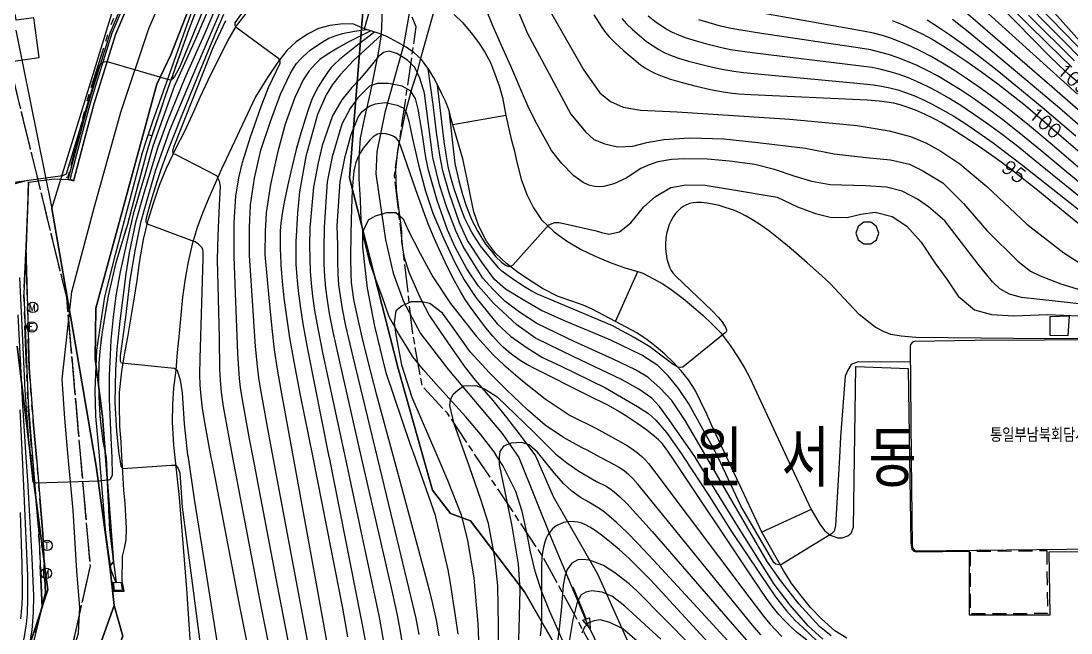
# Model space of a CAD drawing. Header units: feet. Extents: x 197796 to 199821, y 552499 to 555392.
# Drawn here: x 198758.7 to 198909.5, y 554223.3 to 554311.2 of the extents above; entities that cross this region are included whole.
import ezdxf
from ezdxf.enums import TextEntityAlignment as Align

# ---------------------------------------------------------------- set-up
doc = ezdxf.new("R2010")
doc.units = ezdxf.units.FT
doc.header["$MEASUREMENT"] = 0
for name, pattern in [('ANYANG1', [11.5, 6, -1, 1, -1.5, 1, -1]), ('ANYANG3', [3, 2, -1]), ('JEON', [12, 4, -0.5, 1, -0.5, 4, -0.5, 1, -0.5])]:
    doc.linetypes.add(name, pattern=pattern)
for name, color, linetype in [('AA200', 7, 'CONTINUOUS'), ('AAA001', 7, 'CONTINUOUS'), ('AAA004', 7, 'ANYANG3'), ('AAA008', 7, 'CONTINUOUS'), ('AAC001', 7, 'CONTINUOUS'), ('AAC006', 7, 'ANYANG1'), ('AD002', 7, 'CONTINUOUS'), ('AD0022', 1, 'CONTINUOUS'), ('ADA085', 1, 'CONTINUOUS'), ('AE0101', 7, 'CONTINUOUS'), ('AE200', 1, 'CONTINUOUS'), ('AH001', 7, 'CONTINUOUS'), ('AZ0202', 7, 'CONTINUOUS'), ('AZ0203', 7, 'CONTINUOUS'), ('AZ080', 1, 'CONTINUOUS'), ('AZ0803', 7, 'CONTINUOUS'), ('BA001', 5, 'CONTINUOUS'), ('BA002', 7, 'CONTINUOUS'), ('BA030', 5, 'CONTINUOUS'), ('CA0011', 7, 'CONTINUOUS'), ('CAA001', 7, 'CONTINUOUS'), ('CAA002', 30, 'CONTINUOUS'), ('DD001', 3, 'CONTINUOUS'), ('EA0018', 7, 'JEON'), ('EA0118', 7, 'JEON'), ('wipco_지적', 20, 'CONTINUOUS'), ('ZC002', 7, 'CONTINUOUS'), ('ZC251', 7, 'CONTINUOUS')]:
    doc.layers.add(name, color=color, linetype=linetype)
doc.styles.add('GHS', font='ROMANS', dxfattribs={"bigfont": 'NGSW.shx'})
doc.styles.add('NGSW', font='ROMANS.shx', dxfattribs={"bigfont": 'NGSW.shx'})
doc.styles.get("Standard").update_dxf_attribs({"font": 'ROMANS.shx', "bigfont": 'NGSW.shx'})

# ---------------------------------------------------------------- blocks, each defined once
blk = doc.blocks.new('BA030')
at = {"layer": 'BA030'}
blk.add_lwpolyline([(-5, -0.5), (-6.5, 0), (-5, 0.5)], close=True, dxfattribs=at)
blk.add_lwpolyline([(0, 0), (-5, 0)], dxfattribs=at)
blk = doc.blocks.new('AZ0202')
at = {"layer": 'AZ0202'}
blk.add_circle((0, 0), 0.75, dxfattribs=at)
at = {"layer": 'AZ0202', "style": 'GHS'}
blk.add_text('E', height=1, dxfattribs=at).set_placement((-0.5, -0.48))
blk = doc.blocks.new('AE200')
at = {"layer": 'AE200'}
blk.add_circle((0, 0), 0.75, dxfattribs=at)
at = {"layer": 'AE200', "style": 'GHS'}
blk.add_text('M', height=1, dxfattribs=at).set_placement((-0.58, -0.48))
blk = doc.blocks.new('AZ0203')
at = {"layer": 'AZ0203'}
blk.add_circle((0, 0), 0.75, dxfattribs=at)
at = {"layer": 'AZ0203', "style": 'GHS'}
blk.add_text('T', height=1, dxfattribs=at).set_placement((-0.36, -0.52))

msp = doc.modelspace()

# ---------------------------------------------------------------- linework, layer by layer
at = {"layer": 'AA200', "color": 255, "flags": 128}
msp.add_lwpolyline([(198773.09, 554230.48), (198771.95, 554230.5), (198772.01, 554229.44), (198773.23, 554229.49)], close=True, dxfattribs=at)
at = {"layer": 'AAA001', "color": 255, "flags": 128}
msp.add_lwpolyline([(198739.48, 554321.48), (198740.53, 554314.27), (198741.85, 554314.45), (198743.58, 554303.2), (198749.41, 554304.01), (198749.73, 554302), (198756.23, 554302.87), (198755.91, 554305.17), (198761.25, 554305.95), (198760.49, 554311.67), (198757.96, 554311.3), (198755.95, 554324.08)], close=True, dxfattribs=at)
at = {"layer": 'AAA004', "color": 255, "flags": 128}
msp.add_lwpolyline([(198905.98, 554235.12), (198906.12, 554226.05), (198895.05, 554226.02), (198895.06, 554234.99)], close=True, dxfattribs=at)
at = {"layer": 'AAA008', "color": 255, "flags": 128}
for points in [[(198909.24, 554268.77), (198906.42, 554268.71), (198906.43, 554266.04), (198909.08, 554265.99)], [(198886.53, 554248.48), (198886.67, 554235.77), (198886.75, 554235.47), (198887, 554235.19), (198887.25, 554235.05), (198926.26, 554235.5), (198926.54, 554235.68), (198926.7, 554235.91), (198926.75, 554236.12), (198926.65, 554248.47), (198926.51, 554264.76), (198926.39, 554265.06), (198926.08, 554265.34), (198925.78, 554265.44), (198925.59, 554265.45), (198895.7, 554265.29), (198887, 554265.17), (198886.7, 554265.04), (198886.44, 554264.7), (198886.37, 554264.43)]]:
    msp.add_lwpolyline(points, close=True, dxfattribs=at)
at = {"layer": 'AAC001', "color": 255, "flags": 128}
for points in [[(198770.92, 554248.5), (198770.47, 554250.82), (198770.24, 554252.7), (198770.01, 554254.57), (198769.9, 554257.18), (198769.84, 554259.35), (198769.9, 554262.08), (198770.07, 554264.2), (198770.35, 554266.48), (198770.83, 554269.44), (198771.24, 554271.71), (198771.81, 554274.22), (198772.32, 554276.48), (198773.32, 554279.87), (198773.99, 554282.02), (198774.57, 554284.21), (198775.23, 554286.73), (198776, 554289.6), (198776.66, 554292.13), (198777.18, 554293.75), (198779.46, 554300.57), (198782.8, 554310.04), (198786.17, 554318.77)], [(198772.35, 554230.5), (198771.76, 554235.29), (198771.41, 554238.13), (198770.92, 554248.5)]]:
    msp.add_lwpolyline(points, dxfattribs=at)
at = {"layer": 'AAC006', "color": 255, "flags": 128}
for points in [[(198770.92, 554248.5), (198770.47, 554250.82), (198770.24, 554252.7), (198770.01, 554254.57), (198769.9, 554257.18), (198769.84, 554259.35), (198769.9, 554262.08), (198770.07, 554264.2), (198770.35, 554266.48), (198770.83, 554269.44), (198771.24, 554271.71), (198771.81, 554274.22), (198772.32, 554276.48), (198773.32, 554279.87), (198773.99, 554282.02), (198774.57, 554284.21), (198775.23, 554286.73), (198776, 554289.6), (198776.66, 554292.13), (198777.18, 554293.75), (198779.46, 554300.57), (198782.8, 554310.04), (198786.17, 554318.77), (198789.71, 554327.94), (198793.54, 554338.03), (198796.01, 554344.85), (198797.82, 554349.93), (198798.62, 554352.16), (198799.62, 554354.43), (198800.52, 554356.33), (198801.54, 554358.27), (198802.58, 554359.95), (198803.78, 554361.68), (198804.97, 554363.36), (198806.48, 554365.56), (198807.94, 554367.7), (198808.83, 554368.9), (198809.87, 554370.23), (198811.38, 554371.98), (198813, 554373.73), (198813.18, 554373.9), (198814.46, 554375.06), (198816.1, 554376.25), (198818.02, 554377.29), (198819.96, 554377.94), (198821.88, 554378.35), (198823.81, 554378.39), (198825.96, 554378.09), (198827.89, 554377.58), (198829.99, 554376.84), (198832.13, 554375.97), (198833.98, 554375.06), (198836.21, 554373.51), (198838.05, 554371.81), (198839.36, 554370.01), (198840.46, 554367.98), (198841.41, 554366.05), (198842.4, 554363.74), (198843.25, 554361.34), (198844.32, 554358.49), (198845.27, 554356.21), (198846.2, 554354.16), (198847.69, 554351.61), (198849.08, 554349.87), (198850.81, 554348.15), (198852.06, 554346.99), (198854.51, 554345.25), (198856.68, 554344.14), (198858.24, 554343.49), (198860.56, 554342.75), (198863.4, 554342.09), (198865.01, 554341.81), (198867.4, 554341.54), (198870.6, 554341.35), (198875.41, 554342), (198878.96, 554342.48), (198882.29, 554342.57), (198885.14, 554342.25), (198888.68, 554341.37), (198891.99, 554339.44), (198896.6, 554335.88), (198900.8, 554332.53), (198905.27, 554327.56), (198907.98, 554323.79), (198911.43, 554319.96), (198914.72, 554316.71), (198917.2, 554314.51), (198920.41, 554311.81), (198923.44, 554310.08), (198927.16, 554308.94), (198930.71, 554308.6), (198932.85, 554308.7)], [(198759.61, 554288.29), (198756.16, 554287.36), (198721.04, 554303.15), (198719.6, 554304.78), (198718.86, 554306.98), (198718.87, 554308.94), (198719.72, 554311.86), (198720.89, 554314.28), (198722.98, 554317.36), (198725.12, 554319.84), (198727.47, 554322.19), (198730.48, 554325.07), (198733.09, 554327.23), (198736.17, 554329.71), (198738.29, 554331.02), (198741.55, 554332.51), (198744.22, 554333.75), (198746.99, 554335.18), (198750.29, 554337.1), (198753.05, 554338.81), (198756.27, 554340.94), (198759.02, 554342.64), (198762.05, 554344.53), (198764.64, 554345.84), (198767.31, 554347.1), (198769.48, 554348.03), (198771.62, 554348.52), (198773.6, 554348.48), (198776.45, 554348.13), (198785.41, 554346.79), (198779.85, 554331.75), (198775.3, 554319.67), (198771.4, 554310.24), (198768.05, 554299.48), (198765.35, 554288.69), (198763.69, 554288.76)], [(198761.69, 554226.98), (198761.23, 554237.47), (198760.3, 554248.5), (198759.67, 554256.36), (198759.04, 554272.04), (198759.42, 554278.81), (198759.74, 554288.08)], [(198713.81, 554121.17), (198714.18, 554121.65), (198717.92, 554128.03), (198720.66, 554132.95), (198732.54, 554154.23), (198740.59, 554169.13), (198747.13, 554181.05), (198750.78, 554189.32), (198753.13, 554195.73), (198756.08, 554205.12), (198759.21, 554216.92), (198762.15, 554229.09), (198761.78, 554237.5), (198760.89, 554248.5), (198760.41, 554253.66), (198759.81, 554261.39), (198759.39, 554278.2)], [(198772.35, 554230.5), (198771.76, 554235.29), (198771.41, 554238.13), (198770.92, 554248.5)]]:
    msp.add_lwpolyline(points, dxfattribs=at)
at = {"layer": 'AD002', "color": 255, "flags": 128}
msp.add_lwpolyline([(198755.71, 554191.01), (198760.49, 554202.7), (198763.95, 554213.06), (198766.91, 554223.31), (198767.12, 554226.94), (198766.68, 554232.15), (198766.17, 554240.92), (198765.43, 554248.53), (198764.94, 554254.08), (198764.57, 554259.74), (198765.94, 554272.29), (198769.16, 554284.35), (198772.99, 554298.09), (198777.03, 554310.12), (198778.84, 554314.35)], dxfattribs=at)
at = {"layer": 'AD0022', "color": 255, "flags": 128}
for points in [[(198771.92, 554229.26), (198771.83, 554230.55), (198772.31, 554230.54), (198771.87, 554231.53), (198771.61, 554232.33), (198771.16, 554235.21), (198770.81, 554238.07), (198769.9, 554249.28), (198769.42, 554254.43), (198769.42, 554254.5), (198769.29, 554258.09), (198769.56, 554263.92), (198770.71, 554271.57), (198772.21, 554277.66), (198776.09, 554292.3), (198776.61, 554293.94), (198777.54, 554296.67), (198782.51, 554310.68), (198790.88, 554333.39)], [(198756.13, 554205.1), (198759.26, 554216.91), (198762.2, 554229.08), (198761.83, 554237.51), (198760.94, 554248.5), (198760.46, 554253.67), (198759.86, 554261.39), (198759.42, 554278.81), (198759.79, 554288.04), (198763.44, 554288.54), (198765.5, 554288.43), (198766.22, 554288.22), (198767.87, 554294.47), (198769.15, 554299.31), (198772.26, 554309.3), (198775.86, 554317.75)]]:
    msp.add_lwpolyline(points, dxfattribs=at)
at = {"layer": 'ADA085', "color": 255}
for points in [[(198771.92, 554229.26), (198773.46, 554229.29), (198773.18, 554230.72), (198773.25, 554234.3), (198773.52, 554235.46), (198773.77, 554236.66), (198773.83, 554238.35), (198773.6, 554241.85), (198773.44, 554243.8), (198773.28, 554246.39), (198773.16, 554248.61), (198773.03, 554250.74), (198772.83, 554252.94), (198772.78, 554256.11), (198772.82, 554257.84), (198773.15, 554260.87), (198773.51, 554263.23), (198774.02, 554265.77), (198774.47, 554268.67), (198774.92, 554271.21), (198775.35, 554273.92), (198775.68, 554276.51), (198776.26, 554279.79), (198776.94, 554282.57), (198777.69, 554285.05), (198778.53, 554287.6), (198779.57, 554290.04), (198780.91, 554292.87), (198782.17, 554295.38), (198783.29, 554297.78), (198784.41, 554300.26), (198785.56, 554302.68), (198786.88, 554305.45), (198788.35, 554308.35), (198789.6, 554310.53), (198791.2, 554312.51)], [(198820.87, 554312.12), (198822.12, 554310.93), (198823.51, 554309.28), (198824.46, 554307.97), (198825.29, 554306.71), (198826.07, 554305.26), (198826.68, 554303.72), (198827.35, 554301.89), (198827.82, 554300.21), (198828.31, 554297.64), (198829.07, 554294.24), (198829.48, 554292.69), (198829.86, 554290.91), (198830.51, 554288.48), (198831.3, 554286.28), (198832.25, 554284.34), (198833.43, 554282.64), (198835.22, 554280.91), (198837.02, 554279.62), (198839.02, 554278.43), (198841.11, 554277.42), (198843.29, 554276.51), (198845.37, 554275.73), (198847.24, 554275.22), (198847.98, 554274.95), (198849.51, 554274.17), (198850.83, 554273.43), (198852.06, 554272.6), (198853.79, 554271.34), (198855.27, 554270.07), (198856.63, 554268.91), (198857.86, 554267.76), (198859.15, 554266.43), (198860.57, 554264.52), (198861.69, 554262.84), (198862.59, 554261.39), (198863.35, 554259.93), (198868.66, 554248.48), (198872.13, 554240.99), (198873.41, 554238.9), (198874.08, 554237.97), (198874.89, 554237.31), (198875.99, 554236.94), (198876.59, 554236.93), (198877.43, 554237.21), (198877.9, 554237.6), (198878.24, 554238.49), (198878.39, 554248.48), (198878.58, 554261.54), (198886.1, 554261.28), (198886.29, 554248.48), (198886.47, 554236.16), (198886.63, 554235.29), (198886.91, 554235.01), (198887.22, 554234.93), (198894.84, 554235.03), (198894.84, 554225.86), (198906.47, 554225.87), (198906.33, 554234.93), (198932.85, 554235.19)]]:
    msp.add_lwpolyline(points, dxfattribs=at)
at = {"layer": 'ADA085', "color": 255, "flags": 128}
msp.add_lwpolyline([(198877.28, 554222.51), (198875.57, 554223.56), (198873.62, 554225.32), (198872.06, 554226.92), (198870.71, 554228.62), (198869.39, 554230.32), (198868.19, 554232.27), (198865.07, 554237.75), (198860.02, 554248.48), (198858.45, 554251.82), (198857.82, 554253.2), (198857.15, 554254.72), (198856.27, 554256.58), (198855.51, 554258.18), (198854.51, 554259.62), (198853.49, 554260.94), (198852.39, 554262.14), (198851.13, 554263.31), (198849.91, 554264.4), (198848.61, 554265.37), (198847.12, 554266.41), (198844.06, 554268.01), (198840.59, 554269.86), (198839.38, 554270.35), (198837.76, 554270.96), (198835.81, 554271.64), (198833.54, 554272.75), (198831.95, 554273.83), (198830.1, 554275.03), (198828.4, 554276.38), (198826.81, 554277.86), (198825.54, 554279.58), (198824.42, 554281.71), (198823.69, 554283.78), (198823.28, 554285.82), (198822.8, 554288.22), (198822.14, 554291.42), (198820.7, 554296.27), (198820.39, 554297.3), (198820.14, 554298.32), (198819.65, 554299.67), (198819.11, 554300.76), (198818.56, 554301.86), (198817.96, 554303.05), (198817.24, 554304.24), (198816.2, 554305.66), (198815.14, 554306.61), (198813.99, 554307.45), (198812.79, 554308.12), (198811.19, 554308.96), (198809.97, 554309.44), (198809.03, 554309.76), (198807.98, 554310.06), (198806.31, 554310.8), (198804.57, 554310.76), (198803.01, 554310.56), (198801.4, 554310.13), (198799.79, 554309.3), (198798.17, 554308.21), (198796.82, 554306.94), (198795.53, 554305.28), (198794.04, 554303.08), (198792.33, 554300.29), (198787.42, 554289.8), (198786.73, 554288.27), (198785.63, 554285.79), (198784.74, 554283.61), (198783.98, 554281.51), (198783.25, 554279.14), (198782.66, 554276.62), (198782.22, 554274.2), (198781.86, 554271.53), (198781.62, 554268.92), (198781.35, 554266.29), (198781.1, 554263.59), (198780.88, 554261.05), (198780.57, 554258.48), (198780.43, 554256.09), (198780.39, 554253.54), (198780.57, 554250.25), (198780.76, 554248.5), (198781.36, 554242.75), (198782.42, 554229.61), (198782.99, 554220.96)], dxfattribs=at)
at = {"layer": 'AE0101', "color": 255, "flags": 128}
msp.add_lwpolyline([(198820.87, 554312.12), (198822.12, 554310.93), (198823.51, 554309.28), (198824.46, 554307.97), (198825.29, 554306.71), (198826.07, 554305.26), (198826.68, 554303.72), (198827.35, 554301.89), (198827.82, 554300.21), (198828.31, 554297.64), (198820.7, 554296.27), (198820.39, 554297.3), (198820.14, 554298.32), (198819.65, 554299.67), (198819.11, 554300.76), (198818.56, 554301.86), (198817.96, 554303.05), (198817.24, 554304.24), (198816.2, 554305.66), (198815.14, 554306.61), (198813.99, 554307.45), (198812.79, 554308.12), (198811.19, 554308.96), (198809.97, 554309.44), (198809.03, 554309.76), (198807.98, 554310.06), (198810.11, 554317.61)], dxfattribs=at)
msp.add_lwpolyline([(198868.66, 554248.48), (198872.13, 554240.99), (198865.07, 554237.75), (198860.02, 554248.48), (198858.45, 554251.82), (198857.82, 554253.2), (198857.15, 554254.72), (198856.27, 554256.58), (198855.51, 554258.18), (198854.51, 554259.62), (198853.49, 554260.94), (198852.39, 554262.14), (198851.13, 554263.31), (198849.91, 554264.4), (198848.61, 554265.37), (198847.12, 554266.41), (198844.06, 554268.01), (198847.24, 554275.22), (198847.98, 554274.95), (198849.51, 554274.17), (198850.83, 554273.43), (198852.06, 554272.6), (198853.79, 554271.34), (198855.27, 554270.07), (198856.63, 554268.91), (198857.86, 554267.76), (198859.15, 554266.43), (198860.57, 554264.52), (198861.69, 554262.84), (198862.59, 554261.39), (198863.35, 554259.93)], close=True, dxfattribs=at)
at = {"layer": 'AH001', "color": 255, "flags": 128}
msp.add_lwpolyline([(198879.7, 554282.29), (198878.88, 554281.69), (198878.57, 554280.73), (198878.88, 554279.76), (198879.7, 554279.16), (198880.71, 554279.16), (198881.54, 554279.76), (198881.85, 554280.73), (198881.54, 554281.69), (198880.71, 554282.29)], close=True, dxfattribs=at)
at = {"layer": 'AZ080', "color": 255, "flags": 128}
for points in [[(198765.44, 554288.43), (198768.39, 554299.53), (198771.51, 554309.58), (198775.12, 554318.04)], [(198775.81, 554317.76), (198772.21, 554309.32), (198769.11, 554299.32), (198767.82, 554294.49), (198766.18, 554288.29)], [(198759.74, 554288.08), (198759.42, 554278.81), (198759.04, 554272.04), (198759.67, 554256.36), (198760.3, 554248.5), (198761.23, 554237.47), (198761.69, 554226.98)]]:
    msp.add_lwpolyline(points, dxfattribs=at)
at = {"layer": 'AZ0803', "color": 255, "flags": 128}
msp.add_lwpolyline([(198775.81, 554317.76), (198772.21, 554309.32), (198769.11, 554299.32), (198767.82, 554294.49), (198766.18, 554288.29), (198765.7, 554288.42), (198767.34, 554294.61), (198768.63, 554299.46), (198771.74, 554309.49), (198775.35, 554317.95)], dxfattribs=at)
at = {"layer": 'BA001', "color": 255, "flags": 128}
msp.add_lwpolyline([(198836.88, 554221.17), (198835.77, 554223.75), (198834.56, 554226.44), (198833.46, 554229.16), (198832.58, 554231.97), (198831.86, 554234.91), (198831.3, 554237.72), (198830.63, 554240.73), (198829.71, 554243.62), (198827.88, 554247.33), (198827.12, 554248.49), (198826.6, 554249.3), (198824.64, 554251.84), (198822.56, 554254.31), (198820.65, 554256.45), (198818.29, 554259.02), (198816.47, 554261.07), (198814.96, 554262.97), (198814.09, 554264.38), (198812.88, 554266.28), (198811.53, 554268.69), (198810.53, 554271.6), (198809.63, 554274.08), (198808.76, 554276.52), (198807.96, 554279.91), (198807.5, 554282.57), (198807.41, 554285.48), (198807.21, 554288.55), (198807.25, 554291.51), (198807.42, 554294.37), (198808.03, 554297.34), (198808.84, 554300.86), (198810.06, 554306.87), (198810.45, 554309.25), (198810.75, 554317.46)], dxfattribs=at)
at = {"layer": 'BA001', "color": 255}
msp.add_lwpolyline([(198818.36, 554313.96), (198816.02, 554305.82), (198815.45, 554303.55), (198814.77, 554301.53), (198813.77, 554297.8), (198813.36, 554295.64), (198812.75, 554292.6), (198812.47, 554289.8), (198812.55, 554286.92), (198813.32, 554281.02), (198813.33, 554279.5), (198813.64, 554277.4), (198814.35, 554275.09), (198816.03, 554271.35), (198817.34, 554268.85), (198818.95, 554266.45), (198820.79, 554263.8), (198822.44, 554261.42), (198823.87, 554259.6), (198826.45, 554256.66), (198828.41, 554254.23), (198830.5, 554251.52), (198832.58, 554248.71), (198835.08, 554242.89), (198841.48, 554231.79), (198848.74, 554215.5)], dxfattribs=at)
at = {"layer": 'BA002', "color": 255, "flags": 128}
for points in [[(198813.07, 554336.85), (198815.85, 554327.51), (198816.31, 554324.54), (198815.98, 554320.53), (198815.04, 554315.92), (198813.61, 554307.66), (198810.93, 554298.04), (198809.77, 554292.41), (198809.64, 554289.25), (198811, 554279.77), (198812.1, 554274.98), (198813.58, 554270.91), (198816.05, 554266.3), (198820.06, 554261.06), (198827.76, 554251.94), (198830.17, 554248.49)], [(198830.17, 554248.49), (198834.87, 554236.79), (198839.99, 554224.64), (198845.97, 554212.39), (198849.73, 554206.12), (198854.06, 554200.08)]]:
    msp.add_lwpolyline(points, dxfattribs=at)
at = {"layer": 'CAA001', "color": 255, "flags": 128}
for points, elevation in [([(198911.34, 554301.63), (198909.23, 554303.45), (198907.76, 554304.81), (198906.36, 554306.19), (198896.81, 554315.95)], 105), ([(198911.57, 554307.4), (198905.48, 554314.23)], 110), ([(198791.99, 554217.52), (198790.01, 554227.59), (198786.09, 554247.91), (198785.98, 554248.5), (198785.05, 554253.52), (198784.73, 554255.58), (198784.53, 554257.29), (198784.41, 554258.89), (198784.35, 554260.41), (198784.38, 554262.7), (198784.83, 554277.07), (198784.84, 554278.06), (198784.78, 554278.39), (198784.67, 554278.62), (198784.46, 554278.87), (198784.14, 554279.14), (198783.65, 554279.45), (198783.24, 554279.6), (198776.83, 554282), (198776.69, 554282.15), (198776.63, 554282.39), (198776.62, 554282.6), (198776.67, 554282.94), (198776.92, 554283.83), (198777.5, 554285.83), (198778.26, 554288.27), (198779.04, 554290.58), (198779.98, 554293.11), (198781.61, 554297.24), (198784.2, 554303.63), (198786.47, 554309.09), (198787.81, 554312.19)], 95), ([(198840.94, 554312.07), (198842.02, 554310.38), (198842.62, 554309.53), (198843.13, 554308.93), (198843.94, 554308.13), (198845.25, 554306.93), (198846.66, 554305.71), (198847.64, 554304.92), (198848.35, 554304.42), (198849.03, 554304.02), (198849.81, 554303.64), (198850.74, 554303.26), (198851.96, 554302.86), (198853.6, 554302.38), (198855.63, 554301.85), (198857.71, 554301.38), (198859.51, 554301.02), (198860.86, 554300.81), (198861.73, 554300.73), (198863.49, 554300.63), (198880.19, 554299.87), (198881.92, 554299.75), (198883.03, 554299.6), (198883.98, 554299.43), (198884.88, 554299.2), (198885.89, 554298.87), (198887.07, 554298.42), (198888.37, 554297.87), (198889.7, 554297.23), (198890.98, 554296.55), (198892.4, 554295.72), (198894.14, 554294.63), (198896.31, 554293.18), (198898.56, 554291.61), (198900.68, 554290.05), (198904.45, 554287.11), (198914.1, 554279.21)], 95), ([(198883.81, 554311.26), (198885.22, 554310.69), (198886.67, 554310.05), (198888.09, 554309.35), (198889.51, 554308.58), (198891.01, 554307.7), (198892.65, 554306.65), (198894.51, 554305.4), (198896.6, 554303.92), (198898.95, 554302.16), (198902.93, 554299.08), (198913.52, 554289.98)], 100), ([(198809.43, 554309.62), (198807.04, 554307.76), (198804.4, 554305.67), (198803.67, 554305.02), (198803.2, 554304.51), (198802.67, 554303.8), (198801.99, 554302.8), (198801.34, 554301.74), (198800.86, 554300.85), (198800.45, 554299.94), (198799.99, 554298.73), (198799.45, 554297.12), (198798.84, 554295.09), (198798.19, 554292.72), (198797.56, 554290.17), (198796.99, 554287.65), (198796.52, 554285.39), (198796.19, 554283.53), (198795.99, 554282.14), (198795.9, 554281.06), (198795.86, 554279.87), (198795.89, 554278.19), (198795.91, 554277.81), (198796, 554276.08), (198796.17, 554273.83), (198796.42, 554271.39), (198796.77, 554268.7), (198797.24, 554265.66), (198797.84, 554262.22), (198798.71, 554257.7), (198800.55, 554248.49), (198803.8, 554232.21), (198804.83, 554226.85), (198805.54, 554222.72)], 90), ([(198925.27, 554265.71), (198905.79, 554265.54), (198887.17, 554265.71), (198885.09, 554265.94), (198883.59, 554266.17), (198882.55, 554266.58), (198881.33, 554267.21), (198879.05, 554269.04), (198875.5, 554272.81), (198874.87, 554273.48), (198873.69, 554274.59), (198871.59, 554276.46), (198869.27, 554278.46), (198867.44, 554279.97), (198866.01, 554281.08), (198864.79, 554281.95), (198863.73, 554282.65), (198862.81, 554283.18), (198861.98, 554283.6), (198861.03, 554284), (198859.96, 554284.37), (198858.93, 554284.68), (198858, 554284.9), (198857.17, 554285.04), (198856.41, 554285.1), (198855.74, 554285.11), (198855.18, 554285.06), (198854.69, 554284.96), (198854.26, 554284.8), (198853.85, 554284.58), (198853.44, 554284.29), (198853.05, 554283.94), (198852.67, 554283.52), (198852.34, 554283.06), (198852.04, 554282.54), (198851.77, 554281.94), (198851.55, 554281.29), (198851.38, 554280.63), (198851.28, 554279.95), (198851.23, 554279.23), (198851.24, 554278.48), (198851.31, 554277.74), (198851.44, 554277.04), (198851.6, 554276.4), (198851.81, 554275.83), (198852.04, 554275.36), (198852.29, 554275), (198852.7, 554274.56), (198857.92, 554269.55), (198858.86, 554268.6), (198859.32, 554268.04), (198859.68, 554267.51), (198859.89, 554267.11), (198859.98, 554266.83), (198860, 554266.65), (198859.95, 554266.52), (198859.79, 554266.38), (198853.74, 554261.46), (198853.33, 554261.4), (198853.04, 554261.46), (198852.31, 554261.84), (198848.96, 554264.39), (198846.75, 554265.73), (198843.8, 554267.31), (198843.74, 554267.33), (198836.73, 554270.3), (198832.84, 554271.96), (198831.92, 554272.41), (198830.96, 554272.99), (198829.6, 554273.9), (198828.42, 554274.73), (198827.74, 554275.27), (198827.24, 554275.75), (198826.55, 554276.53), (198825.59, 554277.7), (198824.68, 554278.89), (198824.01, 554279.86), (198823.45, 554280.77), (198822.93, 554281.75), (198822.42, 554282.83), (198821.91, 554284.08), (198821.39, 554285.55), (198820.84, 554287.25), (198820.37, 554288.9), (198820.03, 554290.31), (198819.75, 554291.74), (198819.45, 554293.9), (198818.5, 554301.98)], 90), ([(198871.53, 554222.23), (198870.2, 554223.29), (198869.18, 554224.19), (198868.32, 554225.04), (198867.51, 554225.92), (198866.72, 554226.88), (198865.85, 554228.06), (198863.55, 554231.46), (198852.21, 554248.49), (198852.2, 554248.5), (198851.25, 554249.89), (198850.75, 554250.49), (198850.24, 554251.02), (198849.57, 554251.6), (198848.55, 554252.39), (198847.1, 554253.42), (198845.53, 554254.48), (198844.28, 554255.26), (198843.04, 554255.95), (198839.95, 554257.51), (198832.42, 554261.28), (198831.33, 554261.86), (198830.37, 554262.44), (198829.48, 554263.04), (198828.67, 554263.66), (198827.93, 554264.32), (198827.22, 554265.02), (198826.43, 554265.9), (198825.42, 554267.12), (198824.25, 554268.64), (198823.2, 554270.07), (198822.45, 554271.19), (198821.77, 554272.34), (198820.93, 554273.87), (198819.92, 554275.85), (198818.94, 554277.9), (198818.01, 554279.99), (198817.15, 554282.04), (198816.4, 554284), (198815.36, 554286.96), (198813.28, 554293.03), (198813.03, 554293.66), (198812.81, 554294.05), (198812.57, 554294.34), (198812.32, 554294.56), (198812.01, 554294.72), (198811.6, 554294.86), (198811.07, 554294.97), (198810.55, 554295.03), (198810.16, 554295.01), (198809.86, 554294.95), (198809.6, 554294.81), (198809.25, 554294.54), (198808.77, 554294.08), (198808.26, 554293.5), (198807.82, 554292.91), (198807.43, 554292.29), (198807.06, 554291.57), (198806.77, 554290.88), (198806.59, 554290.3), (198806.46, 554289.64), (198806.35, 554288.6), (198806.23, 554286.91), (198806.13, 554284.28), (198806.04, 554280.65), (198806, 554277.14), (198806.02, 554274.87), (198806.08, 554273.61), (198806.2, 554272.57), (198806.43, 554271.18), (198806.88, 554268.99), (198807.61, 554265.76), (198808.5, 554262.08), (198809.66, 554257.64), (198812.15, 554248.49), (198814.76, 554238.89), (198817.1, 554230.18), (198817.77, 554227.45), (198818.28, 554225.1), (198818.69, 554222.88)], 85), ([(198758.54, 554240.58), (198758.79, 554233.09), (198758.84, 554230.07), (198758.81, 554228.31), (198758.72, 554226.83), (198758.56, 554225.28)], 95), ([(198860.71, 554218.25), (198852.39, 554227.29), (198849.1, 554230.85), (198847.45, 554232.55), (198845.99, 554233.96), (198844.58, 554235.24), (198843.2, 554236.42), (198842.06, 554237.32), (198841.14, 554237.98), (198840.38, 554238.46), (198839.75, 554238.8), (198839.19, 554239.03), (198838.66, 554239.18), (198838.14, 554239.26), (198837.63, 554239.27), (198837.12, 554239.23), (198836.63, 554239.13), (198836.17, 554238.97), (198835.73, 554238.76), (198835.33, 554238.5), (198834.96, 554238.19), (198834.64, 554237.82), (198834.35, 554237.39), (198834.1, 554236.89), (198833.88, 554236.3), (198833.69, 554235.62), (198833.56, 554234.87), (198833.47, 554234.05), (198833.44, 554233.03), (198833.4, 554225.26), (198833.36, 554224.17), (198833.24, 554222.86)], 80)]:
    msp.add_lwpolyline(points, dxfattribs=dict(at, elevation=elevation))
at = {"layer": 'CAA002', "color": 255}
for points, elevation in [([(198788.22, 554321.16), (198781.4, 554304.51), (198780.68, 554303.21), (198780.39, 554302.84), (198780.1, 554302.72), (198771.21, 554305.28), (198770.68, 554305.33), (198770.2, 554305.2), (198769.88, 554304.77), (198769.31, 554302.95), (198765.15, 554289.2), (198764.61, 554288.94), (198756.67, 554287.86)], 99), ([(198828.46, 554316.49), (198831.43, 554309.42), (198837.63, 554297.83), (198839.72, 554295.3), (198840.94, 554294.16), (198842.51, 554293.55), (198844.34, 554293.12), (198846.53, 554293.21), (198848.53, 554293.73), (198850.98, 554294.16), (198854.73, 554294.43), (198859.61, 554294.25), (198864.5, 554293.73), (198871.35, 554292.91), (198875.45, 554292.12), (198880.07, 554291.6), (198883.56, 554291.25), (198886.27, 554290.64), (198888.19, 554289.68), (198891.07, 554287.94), (198894.03, 554284.97), (198897.37, 554281.12), (198901.82, 554276.67), (198903.65, 554275.27), (198905.05, 554274.58), (198908.02, 554273.44), (198913.95, 554271.61)], 93), ([(198797.83, 554217.98), (198795.49, 554230.07), (198791.99, 554248.5), (198791.49, 554251.16), (198790.47, 554256.79), (198790.2, 554258.52), (198790.05, 554259.82), (198789.93, 554261.23), (198789.81, 554263.49), (198789.46, 554272.1), (198789.26, 554277.37), (198789.25, 554282.32), (198789.53, 554286.04), (198789.93, 554288.68), (198790.49, 554290.88), (198791.61, 554294.54), (198793.15, 554298.94), (198794.2, 554301.64), (198795.86, 554305.13), (198795.86, 554305.46), (198795.69, 554305.75), (198789.57, 554310.25), (198789.44, 554310.55), (198789.44, 554310.95), (198792.67, 554315.6)], 93), ([(198787.44, 554218.12), (198785.23, 554232.04), (198783.59, 554242.49), (198782.69, 554248.5), (198782.64, 554248.83), (198782.13, 554253.31), (198781.86, 554257.78), (198781.56, 554259.58), (198781.14, 554260.94), (198780.71, 554261.26), (198773.07, 554262.02), (198772.93, 554262.34), (198772.93, 554263.1), (198773.65, 554268.26), (198774.34, 554273.96), (198775.05, 554278.19), (198775.89, 554282.26), (198776.46, 554284.32), (198777.96, 554289.68), (198780.03, 554295.51), (198783.23, 554303.12), (198787.37, 554312.71)], 96), ([(198923.76, 554278.85), (198906.49, 554293.63), (198903.52, 554296.12), (198901.06, 554298.09), (198898.77, 554299.86), (198896.62, 554301.44), (198894.61, 554302.85), (198892.74, 554304.09), (198891.01, 554305.16), (198889.4, 554306.08), (198887.89, 554306.88), (198886.44, 554307.57), (198885.04, 554308.16), (198883.69, 554308.67), (198882.4, 554309.1), (198881.1, 554309.45), (198879.62, 554309.75), (198864.52, 554312.44)], 99), ([(198844.95, 554311.54), (198845.65, 554310.79), (198846.48, 554309.99), (198847.48, 554309.12), (198848.51, 554308.28), (198849.44, 554307.61), (198850.25, 554307.09), (198851.04, 554306.68), (198851.96, 554306.29), (198853.11, 554305.88), (198854.55, 554305.44), (198856.24, 554304.98), (198857.98, 554304.56), (198859.59, 554304.22), (198861.05, 554303.98), (198862.43, 554303.82), (198878.25, 554302.31), (198881.11, 554302.01), (198882.25, 554301.85), (198883.44, 554301.6), (198884.58, 554301.3), (198885.7, 554300.94), (198886.89, 554300.49), (198888.18, 554299.93), (198889.55, 554299.26), (198891.03, 554298.46), (198892.63, 554297.52), (198894.36, 554296.42), (198896.25, 554295.15), (198898.31, 554293.69), (198899.93, 554292.47), (198902.34, 554290.61), (198915.72, 554280.03)], 96), ([(198864.9, 554223), (198863.73, 554224.39), (198850.41, 554240.79), (198847.24, 554244.66), (198846.53, 554245.46), (198845.96, 554245.99), (198845.33, 554246.51), (198844.57, 554247.03), (198843.91, 554247.42), (198841.9, 554248.49), (198839.97, 554249.52), (198839.25, 554249.89), (198836.6, 554251.37), (198833.94, 554253.11), (198831.39, 554255.31), (198828.37, 554258.21), (198825.94, 554260.64), (198823.15, 554263.65), (198820.72, 554267.13), (198819.21, 554269.21), (198817.36, 554270.6), (198816.2, 554270.84), (198814.69, 554270.84), (198813.42, 554270.26), (198812.49, 554269.56), (198812.26, 554267.82), (198812.49, 554266.09), (198813.3, 554261.8), (198814.81, 554257.17), (198818.51, 554248.49), (198819.91, 554245.23), (198821.88, 554240.25), (198822.81, 554236.54), (198823.71, 554231.19), (198823.91, 554228.96), (198824.25, 554224.61), (198824.39, 554222.21)], 83), ([(198758.49, 554255.32), (198758.81, 554248.5), (198759.01, 554244.42), (198759.31, 554237.89), (198759.61, 554231.47), (198759.61, 554228.18), (198759.53, 554226.01), (198759.38, 554224.59), (198759.12, 554222.78), (198758.11, 554217.73)], 96)]:
    msp.add_lwpolyline(points, dxfattribs=dict(at, elevation=elevation))
at = {"layer": 'CAA002', "color": 255, "flags": 128}
for points, elevation in [([(198909.6, 554304.57), (198906.15, 554307.94), (198893.9, 554320.03)], 106), ([(198911.76, 554304.95), (198907.42, 554309.33), (198896.86, 554320.02)], 108), ([(198912.36, 554305.56), (198908.33, 554309.7), (198897.94, 554320.44)], 109), ([(198788.46, 554317.52), (198785.12, 554309.55), (198782.14, 554302.89), (198779.73, 554297.01), (198778.31, 554293.05), (198776.32, 554286.48), (198775.12, 554282.23), (198774.19, 554277.91), (198773.7, 554274.87), (198772.85, 554268.07), (198772.42, 554264.03), (198772.21, 554261.06), (198772.14, 554256.38), (198772.35, 554252.27), (198772.7, 554248.98), (198772.78, 554248.5), (198772.99, 554247.24), (198773.28, 554246.91), (198780.27, 554247.37), (198780.89, 554247.37), (198781.22, 554246.91), (198781.47, 554246.29), (198781.8, 554241.33), (198783.16, 554231.19), (198784.5, 554220.9)], 97), ([(198786.97, 554316.18), (198783.71, 554308.6), (198780.66, 554301.8), (198777.6, 554293.23), (198776.47, 554289.26), (198774.76, 554283.46), (198773.84, 554279.49), (198772.92, 554275.16), (198772.28, 554271.69), (198771.91, 554268.71), (198771.58, 554265.34), (198771.46, 554263.23), (198771.32, 554260.29), (198771.31, 554256.82), (198771.58, 554251.33), (198771.68, 554248.5), (198771.77, 554245.89), (198771.4, 554245.28), (198769.9, 554245.09), (198760.89, 554244.79), (198760.4, 554244.95), (198760.02, 554248.5), (198759.84, 554250.27), (198759.24, 554258.15), (198758.84, 554267.38), (198758.51, 554274.36)], 98), ([(198910.42, 554300.71), (198906.5, 554304.24), (198893.11, 554316.37)], 104), ([(198913.21, 554270.29), (198907.65, 554270.88), (198902.38, 554271.46), (198900.62, 554271.95), (198899.26, 554272.73), (198898.18, 554273.7), (198896.13, 554276.24), (198891.35, 554282.48), (198889.01, 554284.52), (198887.45, 554285.6), (198885.21, 554286.76), (198882.97, 554287.35), (198879.94, 554287.54), (198874.87, 554287.64), (198872.24, 554288.13), (198869.7, 554288.91), (198866.87, 554289.88), (198864.04, 554290.57), (198860.43, 554291.05), (198857.24, 554291.35), (198853.99, 554291.4), (198852.1, 554291.28), (198850.13, 554290.95), (198848.89, 554290.53), (198847.71, 554289.99), (198845.57, 554288.64), (198843.81, 554287.81), (198842.36, 554287.4), (198841.25, 554287.39), (198840.21, 554287.63), (198839.39, 554288.01), (198838.08, 554288.94), (198836.34, 554290.72), (198834.84, 554292.6), (198832.77, 554296.45), (198831.69, 554298.5), (198830.96, 554300.13), (198829.03, 554304.72), (198827.86, 554307.23), (198826.42, 554310.53), (198825.41, 554313)], 92), ([(198834.73, 554312.54), (198839.48, 554304.12), (198841.82, 554300.88), (198843.32, 554299.63), (198845.15, 554298.8), (198847.65, 554298.38), (198852.9, 554298.13), (198860.98, 554297.63), (198869.1, 554297.1), (198878.77, 554296.18), (198883.35, 554295.43), (198886.43, 554294.6), (198888.6, 554293.68), (198890.77, 554292.52), (198893.52, 554290.68), (198897.37, 554287.41), (198903.12, 554281.99), (198908.46, 554277.91), (198911.79, 554275.75)], 94), ([(198963.56, 554293.63), (198960.73, 554291.03), (198954.45, 554283.8), (198951.34, 554281.11), (198949.24, 554280.1), (198947.15, 554279.76), (198943.32, 554279.87), (198935.48, 554279.93), (198932.85, 554279.57), (198932.47, 554279.6), (198932.2, 554279.66), (198931.73, 554279.78), (198931.2, 554280.05), (198930.42, 554280.63), (198928.94, 554281.9), (198922.25, 554288.18), (198906.73, 554301.76), (198894, 554312.76)], 103), ([(198909.99, 554305.46), (198903.39, 554312.02)], 107), ([(198795.24, 554216.62), (198793.22, 554226.86), (198790.36, 554241.7), (198789.07, 554248.5), (198788.44, 554251.88), (198787.75, 554255.81), (198787.46, 554257.87), (198787.31, 554259.59), (198787.23, 554261.12), (198787.15, 554265.66), (198786.87, 554276.88), (198786.98, 554280.36), (198787.19, 554284.74), (198787.3, 554287.41), (198787.19, 554288.21), (198786.77, 554288.96), (198780.83, 554292.01), (198780.56, 554292.06), (198780.45, 554292.54), (198780.67, 554293.24), (198784.8, 554303.76), (198786.28, 554307.39), (198788.06, 554311.25)], 94), ([(198923.48, 554275.57), (198904.05, 554291.37), (198901.82, 554293.17), (198899.57, 554294.89), (198897.46, 554296.45), (198895.49, 554297.83), (198893.64, 554299.06), (198891.92, 554300.12), (198890.34, 554301.03), (198888.85, 554301.81), (198887.45, 554302.47), (198886.11, 554303.03), (198884.79, 554303.51), (198883.49, 554303.91), (198882.21, 554304.24), (198880.92, 554304.5), (198879.35, 554304.72), (198863.68, 554306.63), (198861.58, 554306.91), (198860.57, 554307.08), (198859.08, 554307.4), (198857.36, 554307.82), (198855.68, 554308.29), (198854.26, 554308.73), (198853.13, 554309.15), (198852.22, 554309.55), (198851.42, 554309.98), (198850.61, 554310.5), (198849.71, 554311.15), (198848.76, 554311.91)], 97), ([(198922.86, 554277.84), (198905.15, 554292.6), (198902.03, 554295.15), (198899.67, 554296.99), (198897.47, 554298.62), (198895.45, 554300.05), (198893.6, 554301.29), (198891.88, 554302.37), (198890.3, 554303.3), (198888.81, 554304.1), (198887.38, 554304.79), (198886, 554305.39), (198884.63, 554305.92), (198883.28, 554306.37), (198881.98, 554306.74), (198880.7, 554307.04), (198879.18, 554307.29), (198865.01, 554309.4), (198861.74, 554309.91), (198860.66, 554310.12), (198859.13, 554310.48), (198857.52, 554310.92), (198856.02, 554311.38)], 98), ([(198910.15, 554294.65), (198905.33, 554298.78), (198901.86, 554301.67), (198898.88, 554304.07), (198896.29, 554306.09), (198894.02, 554307.78), (198892.03, 554309.2), (198890.29, 554310.36), (198888.8, 554311.3)], 101), ([(198964.97, 554292.39), (198963.9, 554291.87), (198958.7, 554286.94), (198953.49, 554280.6), (198951.81, 554279.42), (198949.84, 554278.7), (198947.99, 554278.47), (198932.84, 554277.36), (198932.12, 554277.42), (198931.69, 554277.56), (198931.06, 554277.96), (198930.45, 554278.42), (198927.23, 554281.36), (198920.75, 554287.4), (198907.8, 554298.66), (198901.81, 554303.76), (198897.69, 554307.2), (198894.69, 554309.64), (198892.44, 554311.4)], 102), ([(198804.12, 554199.22), (198794.88, 554248.5), (198794.35, 554251.31), (198793.15, 554257.91), (198792.82, 554259.92), (198792.62, 554261.61), (198792.36, 554264.45), (198792, 554269.58), (198791.48, 554277.51), (198791.48, 554281.55), (198791.63, 554284.81), (198792.18, 554288.62), (198793.11, 554292.66), (198794.51, 554296.78), (198795.91, 554300.67), (198797.31, 554303.62), (198797.8, 554304.43), (198798.25, 554305.1), (198798.73, 554305.68), (198799.18, 554306.11), (198800.18, 554307.01), (198801.8, 554308.1), (198802.86, 554308.73), (198803.92, 554309.14), (198804.83, 554309.41), (198806.58, 554309.72), (198808.29, 554309.97)], 92), ([(198808.89, 554309.8), (198805.63, 554308.16), (198804.1, 554307.32), (198802.65, 554306.38), (198801.59, 554305.66), (198800.89, 554305), (198800.07, 554304.06), (198799.18, 554302.77), (198798.01, 554300.2), (198796.61, 554296.39), (198795.52, 554292.27), (198794.51, 554287.69), (198793.89, 554283.64), (198793.73, 554281), (198793.7, 554277.66), (198794.25, 554271.44), (198794.67, 554267.04), (198795.03, 554263.97), (198795.43, 554261.19), (198795.96, 554258.16), (198797.73, 554248.5), (198801.05, 554230.35), (198803.4, 554217.34)], 91), ([(198810.48, 554309.24), (198808.07, 554307.06), (198806.45, 554305.57), (198804.5, 554303.49), (198803.4, 554302.07), (198802.5, 554300.58), (198801.26, 554297.79), (198799.58, 554291.71), (198798.67, 554286.65), (198798.35, 554283.61), (198798.13, 554279.48), (198798.11, 554277.98), (198798.15, 554276.26), (198798.27, 554274.45), (198798.46, 554272.45), (198798.73, 554270.27), (198799.13, 554267.71), (198799.81, 554264.03), (198802.83, 554248.82), (198802.9, 554248.49), (198807.49, 554225.46), (198808.08, 554222.2)], 89), ([(198875.03, 554222.88), (198873.36, 554224.22), (198870.4, 554227.46), (198867.78, 554230.75), (198865.81, 554233.52), (198858.87, 554245.52), (198857.15, 554248.48), (198854.05, 554253.82), (198852.14, 554256.68), (198850.48, 554258.46), (198848.69, 554260.01), (198846.9, 554261.08), (198843.69, 554262.63), (198838.09, 554265.13), (198832.73, 554267.75), (198830.24, 554269.35), (198828.15, 554270.96), (198826.45, 554272.65), (198825, 554274.26), (198824.03, 554275.8), (198822.18, 554278.78), (198821.13, 554281.04), (198819.84, 554284.42), (198818.79, 554287.65), (198817.82, 554291.6), (198816.61, 554300.83), (198815.92, 554303.01), (198815.24, 554304.52), (198814.19, 554305.59), (198812.65, 554306.54), (198811.54, 554306.86), (198810.72, 554306.69), (198809.97, 554306.05), (198808.35, 554304.02), (198807.25, 554302.73), (198806.19, 554301.63), (198804.76, 554299.88), (198803.38, 554297.58), (198801.93, 554293.29), (198801.32, 554290.8), (198800.66, 554287.31), (198800.16, 554281.49), (198800.11, 554278.94), (198800.13, 554277.12), (198800.2, 554275.28), (198800.33, 554273.49), (198800.53, 554271.67), (198800.83, 554269.62), (198801.28, 554267.04), (198802.03, 554263.35), (198805.21, 554248.49), (198807.81, 554236.32), (198810.05, 554225.8), (198810.41, 554223.91), (198810.89, 554221.07)], 88), ([(198886.39, 554262.2), (198878.89, 554262.23), (198877.92, 554261.85), (198877.42, 554261.04), (198877.03, 554260.18), (198876.38, 554251.43), (198876.22, 554248.48), (198875.67, 554238.7), (198875.45, 554237.9), (198875.05, 554237.53), (198867.89, 554233.13), (198867.49, 554233.07), (198867.08, 554233.16), (198866.81, 554233.41), (198862.06, 554241.56), (198858.78, 554248.48), (198858.37, 554249.35), (198854.59, 554256.21), (198853.1, 554258.39), (198851.61, 554260.22), (198850.13, 554261.7), (198847.84, 554263.19), (198843.37, 554265.36), (198836.74, 554268.11), (198833.42, 554269.59), (198831.01, 554270.97), (198828.27, 554272.68), (198826.66, 554274.05), (198824.83, 554276.57), (198822.77, 554279.66), (198821.63, 554282.18), (198820.14, 554286.52), (198819.26, 554289.67), (198818.8, 554291.94), (198818.35, 554295.18), (198817.84, 554299.19), (198817.16, 554304.35)], 89), ([(198873.83, 554222.39), (198871.73, 554224.29), (198869.14, 554227.28), (198866.84, 554230.27), (198861.55, 554238.65), (198855.56, 554248.42), (198855.52, 554248.48), (198851.77, 554253.91), (198850.38, 554255.8), (198849.28, 554257), (198847.38, 554258.29), (198844.89, 554259.69), (198838.07, 554262.95), (198832.58, 554265.64), (198829.88, 554267.54), (198826.59, 554270.63), (198824.39, 554273.12), (198822.7, 554275.61), (198821, 554278.71), (198819.9, 554281.2), (198818.41, 554285.39), (198817.21, 554289.78), (198816.81, 554291.57), (198816.21, 554295.46), (198815.71, 554298.55), (198815.31, 554300.05), (198814.61, 554301.15), (198813.42, 554301.84), (198811.42, 554302.24), (198809.82, 554302.24), (198808.73, 554301.84), (198807.03, 554300.15), (198805.93, 554298.65), (198804.73, 554296.36), (198803.34, 554291.67), (198802.64, 554288.08), (198802.21, 554281.6), (198802.13, 554278.39), (198802.16, 554276.33), (198802.25, 554274.5), (198802.39, 554272.82), (198802.61, 554271.11), (198802.93, 554269.15), (198803.45, 554266.53), (198804.31, 554262.67), (198807.53, 554248.49), (198811.81, 554229.74), (198812.62, 554226.09), (198813.12, 554223.52), (198813.52, 554221.1)], 87), ([(198815.85, 554223.03), (198815.41, 554225.35), (198814.96, 554227.36), (198811.83, 554240.32), (198809.85, 554248.49), (198806.35, 554262.96), (198805.32, 554267.42), (198804.83, 554269.86), (198804.53, 554271.69), (198804.33, 554273.28), (198804.21, 554274.88), (198804.15, 554276.71), (198804.14, 554278.97), (198804.09, 554281.77), (198804.51, 554288.14), (198805.21, 554291.73), (198806.09, 554294.88), (198807.1, 554297.4), (198807.66, 554298.22), (198808.67, 554298.98), (198809.56, 554299.29), (198810.94, 554299.48), (198812.71, 554299.1), (198813.53, 554298.72), (198814.03, 554297.97), (198814.35, 554296.83), (198814.85, 554294.5), (198815.73, 554290.54), (198816.74, 554286.76), (198817.81, 554283.61), (198819.39, 554279.89), (198820.91, 554276.58), (198822.3, 554274), (198824, 554271.48), (198827.03, 554267.7), (198828.98, 554265.94), (198831.38, 554264.24), (198833.58, 554262.85), (198836.23, 554261.59), (198842.59, 554258.51), (198847.2, 554255.8), (198848.77, 554254.79), (198849.84, 554253.85), (198851.36, 554252.08), (198853.53, 554249.02), (198853.88, 554248.48), (198857.44, 554243.03), (198860.71, 554237.87), (198864.81, 554231.7), (198867.04, 554228.45), (198868.61, 554226.43), (198869.81, 554225.11), (198871.58, 554223.47), (198873.4, 554221.71)], 86), ([(198820.11, 554298.4), (198820.96, 554290.75), (198821.54, 554288.22), (198822.07, 554286.29), (198822.61, 554284.65), (198823.43, 554282.58), (198824.25, 554280.97), (198825.36, 554279.14), (198826.22, 554278.11), (198826.87, 554277.32), (198827.69, 554276.57), (198828.26, 554276.14), (198828.69, 554275.92), (198829.05, 554276), (198829.3, 554276.14), (198834.45, 554281.9), (198835.34, 554282.26), (198835.95, 554282.25), (198841.29, 554281.04), (198842.04, 554280.82), (198843.07, 554280.59), (198844.63, 554280.89), (198846.24, 554282.22), (198848.13, 554284.49), (198849.8, 554285.99), (198851.98, 554287.26), (198854.13, 554287.67), (198856.95, 554287.61), (198860.14, 554287.1), (198867.27, 554285.87), (198870.18, 554284.49), (198872.76, 554283.55), (198874.9, 554283.02), (198877.3, 554282.98), (198879.29, 554283.47), (198881.33, 554283.73), (198883.78, 554283.13), (198885.88, 554281.74), (198887.93, 554279.42), (198889.94, 554276.47), (198891.64, 554274.13), (198893.29, 554271.68), (198895.63, 554269.71), (198898.04, 554269.02), (198901.24, 554268.83), (198906.08, 554269.05), (198912.96, 554268.72)], 91), ([(198821.43, 554223.08), (198821.07, 554225.72), (198820.35, 554230.44), (198820.02, 554232.35), (198818.17, 554240.14), (198815.26, 554248.49), (198814.57, 554250.45), (198811.1, 554260.64), (198809.47, 554267.36), (198808.43, 554272.81), (198807.74, 554278.71), (198807.74, 554280.92), (198808.55, 554282.65), (198809.59, 554283.23), (198811.21, 554283.7), (198812.49, 554283.7), (198813.53, 554282.77), (198814.23, 554281.26), (198815.97, 554277.79), (198817.82, 554274.43), (198820.37, 554270.6), (198824.08, 554265.85), (198826.52, 554263.19), (198828.02, 554261.8), (198830.69, 554259.48), (198833.94, 554256.93), (198837.53, 554254.5), (198841.22, 554252.69), (198844.45, 554250.91), (198845.71, 554250.19), (198846.34, 554249.78), (198847.14, 554249.2), (198847.83, 554248.63), (198847.98, 554248.49), (198848.38, 554248.1), (198848.77, 554247.64), (198849.86, 554246.22), (198863.33, 554228.28), (198865.51, 554225.43), (198866.25, 554224.53), (198867.02, 554223.7), (198867.96, 554222.77)], 84), ([(198756.51, 554176.19), (198759.95, 554184.81), (198764.24, 554196.07), (198766.41, 554202.28), (198769.91, 554211.35), (198770.21, 554212.33), (198770.18, 554212.55), (198770.02, 554212.63), (198758.94, 554216.11), (198758.89, 554216.3), (198758.86, 554216.6), (198759.62, 554220.04), (198760.25, 554223.68), (198760.44, 554226.23), (198760.48, 554228.61), (198760.24, 554234.04), (198759.63, 554245.23), (198759.42, 554248.5), (198758.93, 554256.06), (198758.23, 554268.98)], 97), ([(198827.26, 554220.9), (198827.24, 554224.23), (198827.13, 554230.02), (198826.7, 554234.1), (198825.79, 554238.99), (198824.7, 554242.44), (198822.71, 554248.24), (198822.62, 554248.49), (198820.89, 554253.32), (198820.26, 554255.95), (198820.35, 554256.77), (198820.71, 554257.58), (198821.44, 554258.22), (198822.25, 554258.76), (198823.98, 554258.85), (198825.34, 554258.31), (198827.06, 554257.22), (198832.33, 554252.14), (198835.5, 554248.97), (198836.09, 554248.49), (198837.05, 554247.7), (198838.77, 554246.52), (198841.32, 554245.03), (198842.69, 554244.36), (198843.23, 554244.02), (198843.86, 554243.54), (198844.64, 554242.86), (198845.66, 554241.85), (198847.06, 554240.36), (198849.3, 554237.83), (198860.81, 554224.59), (198863.93, 554221.04)], 82), ([(198862.82, 554219.26), (198856.39, 554226.24), (198849.5, 554233.74), (198847.28, 554236.1), (198845.61, 554237.78), (198844.19, 554239.13), (198843.07, 554240.12), (198842.22, 554240.8), (198841.55, 554241.26), (198840.24, 554242.05), (198839.01, 554242.75), (198837.78, 554243.63), (198836.64, 554244.68), (198835.23, 554246.26), (198833.46, 554248.49), (198832.86, 554249.24), (198831.63, 554250.3), (198830.57, 554250.65), (198829.08, 554250.56), (198827.94, 554250.12), (198827.41, 554249.33), (198827.32, 554248.54), (198827.32, 554248.49), (198827.32, 554247.49), (198828.38, 554242.4), (198829.17, 554238.62), (198830.05, 554233.18), (198830.3, 554229.45), (198830.18, 554223.88), (198830.01, 554219.68)], 81), ([(198854.97, 554221.38), (198847.17, 554229.3), (198846.01, 554230.35), (198843.93, 554231.9), (198842.33, 554232.97), (198841.45, 554233.29), (198840.3, 554233.72), (198839.32, 554233.81), (198838.63, 554233.77), (198837.77, 554233.29), (198837.12, 554232.38), (198836.79, 554231.38), (198836.52, 554230.13), (198836.27, 554227.03), (198835.98, 554224.31), (198835.74, 554221.97)], 79), ([(198850.55, 554222.38), (198845.41, 554227.13), (198843.62, 554228.53), (198842.14, 554229.15), (198840.66, 554229.31), (198839.8, 554229.15), (198839.1, 554228.77), (198838.56, 554227.68), (198837.93, 554225.19), (198836.76, 554218.29)], 78), ([(198849.48, 554220.14), (198845.09, 554223.85), (198843.23, 554224.78), (198841.83, 554225.15), (198840.96, 554225.03), (198840.18, 554224.71), (198839.61, 554224.1), (198839.19, 554223.22)], 77)]:
    msp.add_lwpolyline(points, dxfattribs=dict(at, elevation=elevation))
at = {"layer": 'DD001', "color": 255, "flags": 128}
msp.add_lwpolyline([(198776.94, 554294.91), (198777.5, 554294.72)], dxfattribs=at)
at = {"layer": 'EA0018', "color": 255, "flags": 128}
for points in [[(198902.02, 553938.17), (198901.74, 553939.03), (198902.1, 553947.44), (198902.42, 553954.25), (198902.77, 553964.21), (198906.09, 553963.89), (198906.47, 553964.75), (198908.63, 553967.51), (198909.25, 553980.57), (198909.18, 553982.56), (198899.29, 553987.34), (198895.32, 554001.92), (198880.38, 554057.28), (198885.83, 554065.69), (198877.47, 554084.74), (198879.85, 554102.88), (198880.09, 554111.86), (198878.52, 554125.51), (198878.15, 554127.76), (198876.48, 554136.06), (198871.77, 554148.08), (198867.13, 554160.64), (198865.27, 554164.62), (198850.95, 554200.48), (198848.87, 554206.29), (198833.62, 554234.23), (198819.91, 554254.85), (198816.31, 554258.71), (198814.95, 554266.19), (198812.3, 554289), (198815.43, 554310.35), (198814.07, 554313.71), (198814.27, 554321), (198813.2, 554326.93), (198814.95, 554330.69), (198814.46, 554340.1), (198817.76, 554348.06), (198820.16, 554368.02), (198820.04, 554384.65), (198804.26, 554380.72)], [(198705.65, 554065.87), (198702.37, 554077.5), (198702.07, 554078.55), (198701.01, 554082.36), (198700.75, 554083.29), (198699.41, 554088.17), (198698.81, 554093.31), (198698.66, 554097.3), (198699.79, 554105.39), (198699.95, 554106.56), (198714.71, 554117.59), (198722.41, 554123.35), (198731.75, 554130.33), (198756.43, 554178.05), (198761.58, 554201.23), (198763.13, 554208.19), (198768.62, 554232.91), (198765.23, 554271.46), (198755.12, 554312.96), (198767.42, 554337.21), (198786.68, 554351.81), (198804.26, 554380.72)]]:
    msp.add_lwpolyline(points, dxfattribs=at)
at = {"layer": 'EA0118', "color": 255, "flags": 128}
msp.add_lwpolyline([(198675.13, 554027.91), (198675.41, 554029.43), (198678.53, 554046.43), (198679.58, 554047.71), (198683.94, 554053), (198699.16, 554062.02), (198702.87, 554064.22), (198705.65, 554065.87), (198702.37, 554077.5), (198702.07, 554078.55), (198701.01, 554082.36), (198700.75, 554083.29), (198699.41, 554088.17), (198698.81, 554093.31), (198698.66, 554097.3), (198699.79, 554105.39), (198699.95, 554106.56), (198714.71, 554117.59), (198722.41, 554123.35), (198731.75, 554130.33), (198756.43, 554178.05), (198761.58, 554201.23), (198763.13, 554208.19), (198768.62, 554232.91), (198765.23, 554271.46), (198755.12, 554312.96), (198767.42, 554337.21), (198786.68, 554351.81), (198804.26, 554380.72), (198847.2, 554428.95), (198864.75, 554454.73), (198883.91, 554458.54), (198914.07, 554484.64), (198928.01, 554493.11)], dxfattribs=at)
at = {"layer": 'wipco_지적', "color": 20}
for points in [[(198802.43, 554360.94), (198800.29, 554358.32), (198793.66, 554343.61), (198793.21, 554339.74), (198780.18, 554306.36), (198778.17, 554302.14), (198769.39, 554269.93), (198769.32, 554262.65), (198770.37, 554254.37), (198771.93, 554233.49), (198771.41, 554232.89), (198769.45, 554247.23), (198766.7, 554263.27), (198763.06, 554284.26), (198771.7, 554312.29), (198778.02, 554330.29), (198783, 554341.65), (198784.87, 554342.12), (198799.68, 554367.41), (198802.43, 554360.94)], [(198772.05, 554227.22), (198773.3, 554222.83), (198762.39, 554195.33), (198761.35, 554197.34), (198772.05, 554227.22)]]:
    msp.add_lwpolyline(points, close=True, dxfattribs=at)
for points in [[(198757.18, 554158.09), (198768.09, 554175.46), (198766.42, 554182.7), (198762.39, 554195.33), (198773.3, 554222.83), (198772.05, 554227.22), (198771.41, 554232.89), (198771.93, 554233.49), (198770.37, 554254.37), (198769.32, 554262.65), (198769.39, 554269.93), (198778.17, 554302.14), (198780.18, 554306.36), (198793.21, 554339.74)], [(198809.75, 554337.57), (198805.86, 554288.65), (198812.81, 554261.26), (198817.74, 554243.81), (198820.37, 554240.42), (198823.2, 554239.39), (198830.97, 554229.19), (198845.51, 554203.86), (198854.5, 554177.72), (198854.56, 554177.57), (198841.25, 554163.23), (198822.46, 554137.71), (198815.41, 554118.22), (198773.98, 554089.31), (198764.08, 554083.5), (198754.6, 554079.92)], [(198914.36, 554315.23), (198926.11, 554308.19), (198923.57, 554301.22), (198918.1, 554281.86), (198926.77, 554256.5), (198914.64, 554215.21), (198913.04, 554192.75), (198896.17, 554190.25), (198854.56, 554177.57), (198854.56, 554177.57), (198854.5, 554177.72), (198845.51, 554203.86), (198830.97, 554229.19), (198823.2, 554239.39), (198820.37, 554240.42), (198817.74, 554243.81), (198812.81, 554261.26), (198805.86, 554288.65), (198809.75, 554337.57)], [(198757.92, 554309.89), (198763.06, 554284.26), (198766.7, 554263.27), (198769.45, 554247.23), (198771.41, 554232.89), (198772.05, 554227.22), (198761.35, 554197.34), (198762.39, 554195.33), (198766.42, 554182.7), (198768.09, 554175.46), (198757.18, 554158.09)], [(198754.7, 554205.95), (198762.49, 554229.45), (198760.18, 554247.5), (198758.11, 554264.46)], [(198758.11, 554264.46), (198760.18, 554247.5), (198762.49, 554229.45), (198754.7, 554205.95)]]:
    msp.add_lwpolyline(points, dxfattribs=at)

# ---------------------------------------------------------------- block references
at = {"layer": 'AE200', "color": 255}
for p in [(198760.34, 554270.05), (198762.28, 554231.84)]:
    msp.add_blockref('AE200', p, dxfattribs=at)
at = {"layer": 'AZ0202', "color": 255}
msp.add_blockref('AZ0202', (198760.21, 554267.24), dxfattribs=at)
at = {"layer": 'AZ0203', "color": 255}
msp.add_blockref('AZ0203', (198762.4, 554235.85), dxfattribs=at)
at = {"layer": 'BA030', "color": 255, "rotation": 112.39}
msp.add_blockref('BA030', (198837.93, 554229.9), dxfattribs=at)

# ---------------------------------------------------------------- texts
at = {"layer": 'CA0011'}
for s, rotation, p in [('105', 319, (198911.14, 554300.46)), ('100', 319, (198907.07, 554294.16)), ('95', 322, (198902.03, 554287.72))]:
    msp.add_text(s, height=2, rotation=rotation, dxfattribs=at).set_placement(p, align=Align.RIGHT)
at = {"layer": 'ZC002', "style": 'NGSW'}
msp.add_text('통일부남북회담사무국', height=2, dxfattribs=at).set_placement((198897.85, 554250.72))
at = {"layer": 'ZC251', "style": 'NGSW'}
msp.add_text('원 서 동', height=8, dxfattribs=at).set_placement((198855.39, 554244.28))

doc.saveas('drawing.dxf')
